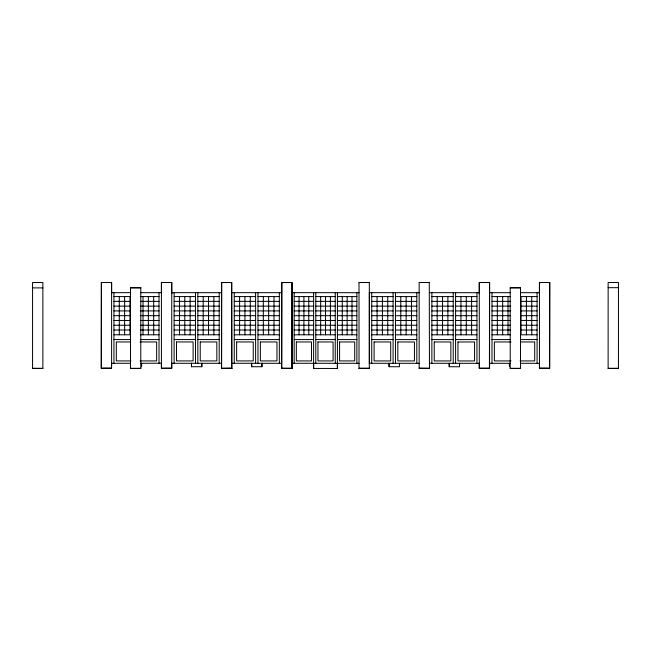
<?xml version="1.0" encoding="UTF-8"?>
<svg xmlns="http://www.w3.org/2000/svg" width="651" height="651" viewBox="0 0 651 651"><rect width="100%" height="100%" fill="white"/><g stroke="black" fill="none" stroke-linecap="round" stroke-linejoin="round"><path stroke-width="0.98" d="M111.606 293.617L111.606 282.518L101.296 282.526L101.287 368.279L101.458 282.501M111.598 363.225L111.419 368.279M221.576 363.307L171.709 363.282L171.734 368.271L161.432 368.254L161.432 363.201L140.722 363.307M161.432 293.634L161.432 282.526L171.734 282.51L171.742 293.634L171.734 282.493L167.909 282.55M171.75 363.307L171.75 292.69M174.118 363.307L174.126 292.69M179.464 334.785L179.464 296.579M184.803 334.785L184.803 296.579M190.141 334.785L190.141 296.579M191.508 366.741L191.508 363.307M195.479 363.307L195.479 292.69M197.847 363.307L197.855 292.69M191.467 363.282L191.467 366.716L201.818 366.741L201.818 363.307M203.185 334.793L203.193 296.579M208.532 334.793L208.532 296.579M213.87 334.793L213.87 296.579M219.2 363.307L219.208 292.69M231.691 368.474L231.691 282.493L221.56 282.558L221.568 368.466L231.87 368.246L221.56 368.206M234.254 363.307L234.262 292.69M239.601 334.793L239.601 296.579M244.939 334.793L244.939 296.579M250.277 334.793L250.277 296.579M251.644 366.749L251.644 363.307M255.615 363.315L255.615 292.698M257.983 363.315L257.991 292.698M261.954 363.315L261.954 366.749L251.603 366.716L251.603 363.282M263.321 334.793L263.329 296.579M268.668 334.793L268.668 296.579M274.006 334.793L274.006 296.579M279.336 363.315L279.344 292.698M291.835 368.474L281.696 368.409L281.704 282.55L292.006 282.501L292.006 368.474L281.696 368.409L281.867 282.501M292.006 368.474L292.014 282.55L281.696 282.55M294.179 363.307L294.187 292.698M299.045 334.793L299.053 296.579M303.911 334.793L303.911 296.579M308.777 334.793L308.777 296.579M337.421 292.698L337.413 368.466L313.611 368.433L313.644 292.698M315.8 363.315L315.8 292.698M320.666 334.793L320.666 296.579M325.524 334.793L325.533 296.587M330.391 334.793L330.391 296.587M335.249 363.315L335.257 292.698M342.28 334.801L342.28 296.587M347.146 334.801L347.146 296.587M352.004 334.801L352.012 296.587M356.87 363.315L356.878 292.698M369.141 282.558L359.01 282.501L359.01 368.474L369.32 368.474L369.32 282.493M369.353 363.323L369.361 292.706M371.729 363.323L371.729 292.706M377.067 334.801L377.067 296.596M382.406 334.801L382.414 296.596M387.744 334.809L387.752 296.596M389.111 366.757L389.111 363.323M393.082 363.323L393.09 292.706M395.458 363.323L395.458 292.706M399.421 363.323L399.421 366.757L389.07 366.716L389.07 363.282M400.796 334.809L400.796 296.596M406.134 334.809L406.134 296.596M411.473 334.809L411.473 296.596M416.811 363.323L416.811 292.706M429.457 282.558L419.146 282.493L419.146 368.474L429.457 368.474L429.278 282.493M431.865 363.323L431.873 292.706M437.203 334.809L437.212 296.596M442.542 334.809L442.55 296.596M447.88 334.809L447.888 296.596M449.247 366.765L449.247 363.323M453.218 363.331L453.226 292.714M455.594 363.331L455.594 292.714M459.557 363.331L459.557 366.765L449.206 366.716L449.206 363.282M460.932 334.809L460.932 296.596M466.271 334.809L466.271 296.596M471.609 334.809L471.609 296.604M476.947 363.331L476.955 292.714M489.593 368.279L479.282 368.279L479.282 282.493L489.585 282.51L489.414 368.279M491.993 363.307L492.001 292.69M497.34 334.793L497.34 296.579M502.678 334.793L502.678 296.579M508.016 334.793L508.016 296.579M509.383 366.749L509.383 363.299M526.407 334.793L526.407 296.579M531.745 334.793L531.745 296.587M537.075 363.315L537.083 292.698M539.419 363.201L539.589 368.246M539.41 363.185L539.41 368.222L549.729 368.279L549.729 282.501L539.41 282.526L539.419 293.634L539.598 282.493M221.56 368.474L221.731 282.493M231.691 282.501L231.87 368.474M101.458 282.534L102.801 282.518M110.084 282.534L111.598 282.493L111.598 368.279M165.248 282.542L161.424 282.493L161.424 368.279L171.555 368.206M231.699 282.55L221.56 282.493M359.01 282.558L369.141 282.493M419.325 282.493L429.457 282.493M483.107 282.55L479.282 282.493L479.274 293.609M485.776 282.558L489.593 282.493L489.585 368.254L479.274 368.254L479.274 363.209M539.419 282.534L540.932 282.534M548.223 282.534L549.729 282.501L549.55 368.279M608.14 287.677L618.45 287.677M32.566 287.897L42.876 287.897M130.485 287.897L140.795 287.897M510.205 287.897L520.515 287.897M111.573 292.69L130.216 292.657M140.722 292.69L161.399 292.657M171.709 292.665L221.584 292.69M231.846 292.665L281.72 292.698M291.998 292.665L359.035 292.698M369.312 292.665L419.187 292.706M429.448 292.665L479.323 292.714M489.633 292.681L510.311 292.698M520.816 292.681L539.459 292.698L539.451 363.315L520.808 363.299M113.941 296.579L129.964 296.579L129.964 334.793L113.949 334.793M140.339 296.579L159.031 296.579M174.126 296.571L195.479 296.579M197.855 296.579L219.208 296.579M234.262 296.579L255.615 296.579M257.991 296.579L279.344 296.587M294.187 296.579L313.644 296.579M315.8 296.579L335.257 296.587M337.421 296.587L356.87 296.587M371.729 296.587L393.09 296.596M395.458 296.596L416.811 296.596M431.865 296.596L453.226 296.596M455.594 296.596L476.947 296.604M492.001 296.579L510.685 296.579M537.083 296.587L521.069 296.579L521.069 334.793L537.083 334.793M113.949 301.356L129.964 301.356M140.339 301.356L159.031 301.356M174.126 301.348L195.479 301.356M197.855 301.356L219.208 301.356M234.262 301.356L255.615 301.356M257.991 301.356L279.344 301.364M294.187 301.356L313.644 301.356M315.8 301.356L335.257 301.364M337.421 301.364L356.87 301.364M371.729 301.364L393.09 301.372M395.458 301.372L416.811 301.372M431.865 301.372L453.226 301.372M455.594 301.372L476.947 301.38M492.001 301.356L510.685 301.356M521.069 301.356L537.083 301.364M113.949 306.133L129.964 306.133M140.339 306.133L159.031 306.133M174.126 306.125L195.479 306.133M197.855 306.133L219.208 306.133M234.262 306.133L255.615 306.133M257.991 306.133L279.344 306.141M294.187 306.133L313.644 306.133M315.8 306.133L335.257 306.141M337.421 306.141L356.87 306.141M371.729 306.141L393.09 306.149M395.458 306.149L416.811 306.149M431.865 306.149L453.226 306.149M455.594 306.149L476.947 306.157M492.001 306.133L510.685 306.133M521.069 306.133L537.083 306.141M492.001 310.909L510.685 310.909M521.069 310.909L537.083 310.918M113.949 310.909L129.964 310.909M140.339 310.909L159.031 310.909M174.126 310.901L195.479 310.909M197.855 310.909L219.208 310.909M234.262 310.909L255.615 310.909M257.991 310.909L279.344 310.909M294.187 310.909L313.644 310.909M315.8 310.909L335.257 310.918M337.421 310.918L356.87 310.918M371.729 310.918L393.082 310.926M395.458 310.926L416.811 310.926M431.865 310.926L453.226 310.926M455.594 310.926L476.947 310.934M113.949 315.686L129.964 315.686M140.339 315.686L159.031 315.686M174.126 315.678L195.479 315.686M197.855 315.686L219.208 315.686M234.262 315.686L255.615 315.686M257.991 315.686L279.344 315.686M294.187 315.686L313.644 315.686M315.8 315.686L335.257 315.694M337.421 315.694L356.87 315.694M371.729 315.694L393.082 315.702M395.458 315.702L416.811 315.702M431.865 315.702L453.218 315.702M455.594 315.702L476.947 315.711M492.001 315.686L510.685 315.686M521.069 315.686L537.083 315.694M113.949 320.463L129.964 320.463M140.339 320.463L159.031 320.463M174.126 320.455L195.479 320.463M197.855 320.463L219.208 320.463M234.262 320.463L255.615 320.463M257.991 320.463L279.344 320.463M294.187 320.463L313.644 320.463M315.8 320.463L335.257 320.471M337.421 320.471L356.87 320.471M371.729 320.471L393.082 320.479M395.458 320.479L416.811 320.479M431.865 320.479L453.218 320.479M455.594 320.479L476.947 320.479M492.001 320.463L510.685 320.463M521.069 320.463L537.083 320.471M113.949 325.24L129.964 325.24M140.339 325.24L159.031 325.24M174.126 325.231L195.479 325.24M197.855 325.24L219.208 325.24M234.262 325.24L255.615 325.24M257.991 325.24L279.344 325.24M294.187 325.24L313.644 325.24M315.8 325.24L335.257 325.24M337.413 325.248L356.87 325.248M371.729 325.248L393.082 325.256M395.458 325.256L416.811 325.256M431.865 325.256L453.218 325.256M455.594 325.256L476.947 325.256M492.001 325.24L510.685 325.24M521.069 325.24L537.083 325.248M113.949 330.016L129.964 330.016M140.339 330.016L159.031 330.016M174.126 330.008L195.479 330.016M197.847 330.016L219.208 330.016M234.262 330.016L255.615 330.016M257.983 330.016L279.344 330.016M294.187 330.016L313.636 330.016M315.8 330.016L335.257 330.016M337.413 330.016L356.87 330.024M371.729 330.024L393.082 330.033M395.458 330.033L416.811 330.033M431.865 330.033L453.218 330.033M455.594 330.033L476.947 330.033M492.001 330.016L510.685 330.016M521.069 330.016L537.083 330.016M140.339 334.793L159.031 334.793M174.126 334.785L195.479 334.793M197.847 334.793L219.208 334.793M234.262 334.793L255.615 334.793M257.983 334.793L279.344 334.793M294.187 334.793L313.636 334.793M315.8 334.793L335.257 334.793M337.413 334.793L356.87 334.801M371.729 334.801L393.082 334.809M395.458 334.809L416.811 334.809M431.865 334.809L453.218 334.809M455.594 334.809L476.947 334.809M492.001 334.793L510.685 334.793M113.949 339.57L129.964 339.57M140.339 339.57L159.031 339.57M174.126 339.562L195.479 339.562M197.847 339.57L219.208 339.57M234.262 339.57L255.615 339.57M257.983 339.57L279.344 339.57M294.187 339.57L313.636 339.57M315.8 339.57L335.257 339.57M337.413 339.57L356.87 339.578M371.729 339.578L393.082 339.586M395.458 339.586L416.811 339.586M431.865 339.586L453.218 339.586M455.594 339.586L476.947 339.586M492.001 339.57L510.685 339.57M521.069 339.57L537.083 339.57M129.964 341.954L116.317 341.954L116.317 360.923L130.973 360.923M140.046 341.954L156.655 341.954L156.655 360.923L140.046 360.923M510.978 341.962L494.369 341.954L494.369 360.923L510.978 360.923M521.06 341.962L534.707 341.962L534.707 360.923L520.051 360.923M111.573 363.307L130.216 363.274M231.846 363.282L281.712 363.315M291.998 363.282L359.026 363.315M369.312 363.282L419.179 363.323M429.448 363.282L479.315 363.331M489.625 363.299L510.303 363.307M101.296 368.222L111.598 368.222L101.466 368.246M281.696 368.254L291.827 368.197M359.01 368.254L369.32 368.254M429.457 368.474L419.146 368.254L429.278 368.197M539.41 368.222L549.721 368.222M32.55 368.295L42.86 368.295M130.493 368.295L140.803 368.295M359.181 368.409L369.32 368.409M510.197 368.295L520.507 368.295M608.14 368.295L618.45 368.295M32.566 368.442L42.876 368.507L42.876 282.526L32.566 282.526L32.566 368.507M104.038 368.442L107.472 368.442M221.739 368.474L231.87 368.409M543.552 368.458L546.986 368.458M618.45 368.442L608.124 368.507L608.14 282.526L618.45 282.526L618.434 368.507M459.516 363.282L459.516 366.716M337.389 363.282L337.389 368.433M313.611 363.282L313.611 368.433M261.914 363.282L261.914 366.716M201.777 363.282L201.777 366.716M171.734 363.16L171.734 368.279M159.023 292.69L159.031 363.307M153.685 296.579L153.693 334.793M148.347 296.579L148.355 334.793M143.008 296.579L143.008 334.793M141.641 363.274L141.641 366.749M124.626 296.579L124.626 334.793M119.288 296.579L119.288 334.793M113.941 292.69L113.949 363.307M176.494 341.954L176.494 360.914L193.103 360.914L193.103 341.954L176.494 341.954M200.223 341.954L200.223 360.914L216.832 360.923L216.832 341.954L200.223 341.954M236.63 341.954L236.63 360.923L253.239 360.923L253.239 341.962L236.63 341.954M260.359 341.962L260.359 360.923L276.968 360.923L276.968 341.962L260.359 341.962M296.343 341.962L296.343 360.923L311.479 360.923L311.479 341.962L296.343 341.962M317.965 341.962L317.957 360.923L333.092 360.923L333.092 341.962L317.965 341.962M339.578 341.962L339.578 360.923L354.705 360.931L354.705 341.962L339.578 341.962M374.105 341.97L374.097 360.931L390.706 360.931L390.714 341.97L374.105 341.97M397.826 341.97L397.826 360.939L414.435 360.939L414.435 341.97L397.826 341.97M434.241 341.97L434.233 360.939L450.842 360.939L450.85 341.978L434.241 341.97M457.962 341.978L457.962 360.939L474.571 360.939L474.571 341.978L457.962 341.978M140.803 287.677L130.493 287.677L130.485 368.507L140.795 368.507L140.803 287.677M520.507 287.677L510.197 287.677L510.205 368.507L520.515 368.507L520.507 287.677"/></g></svg>
